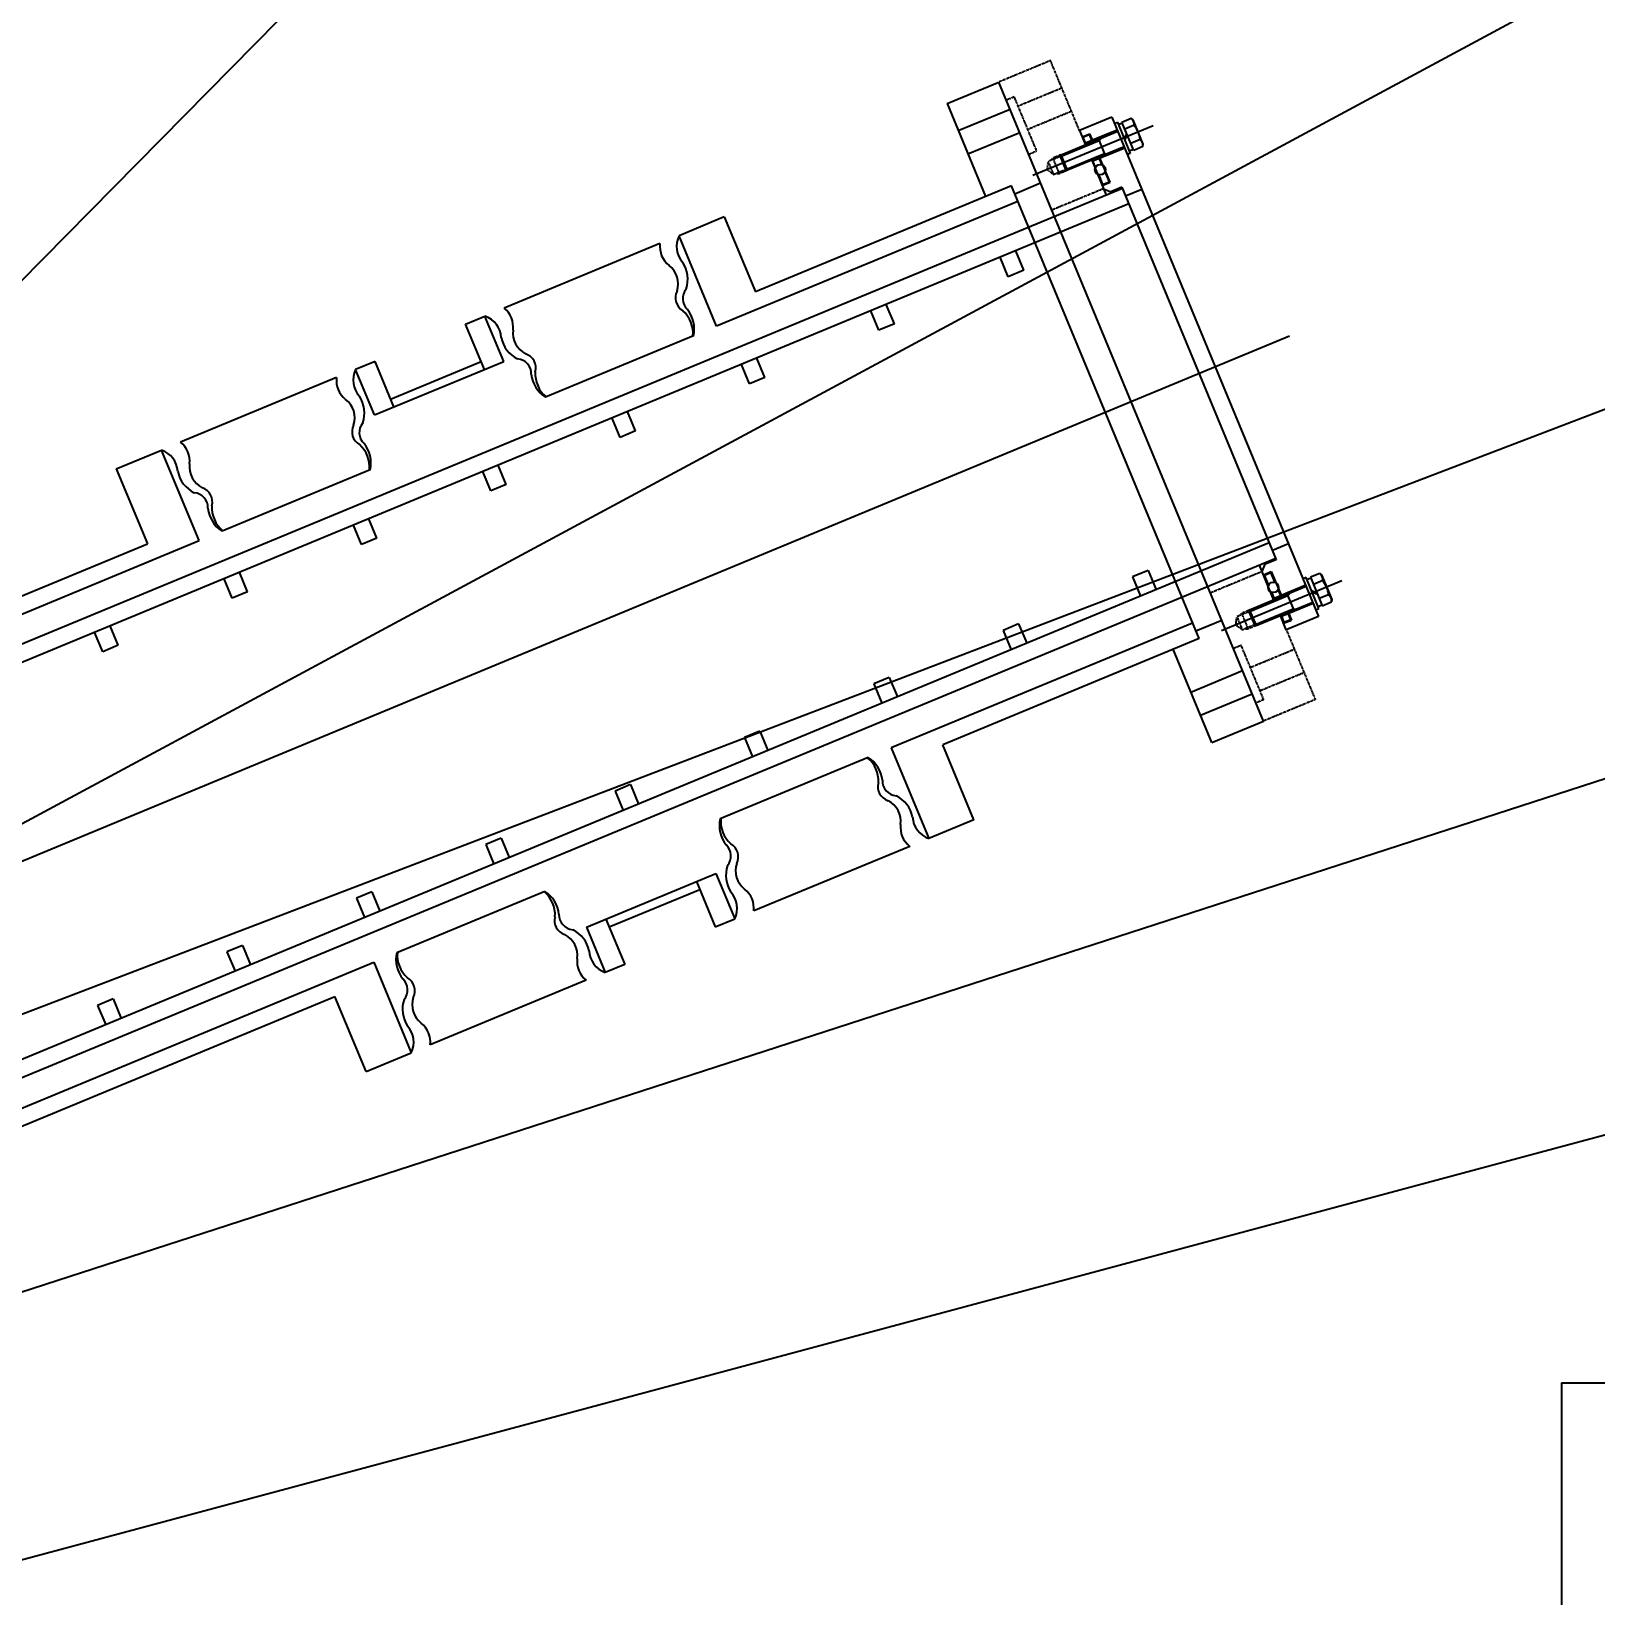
# Model space of a CAD drawing. Header units: millimetres. Extents: x -4562 to 17216, y -5211 to 6025.
# Drawn here: x 3429 to 4547, y 893 to 2010 of the extents above; entities that cross this region are included whole.
import ezdxf
from ezdxf.lldxf.tags import DXFTag

# ---------------------------------------------------------------- set-up
doc = ezdxf.new("R2010")
doc.units = ezdxf.units.MM
doc.linetypes.add('PHANTOM1', pattern=[0.8, 0.45, -0.05, 0.1, -0.05, 0.1, -0.05])
for name, color, linetype in [('C', 1, 'CENTER'), ('D', 6, 'HIDDEN'), ('E', 4, 'PHANTOM1'), ('F', 3, 'Continuous'), ('VV', 4, 'PHANTOM'), ('도면층3', 3, 'Continuous')]:
    doc.layers.add(name, color=color, linetype=linetype)
doc.styles.add('s', font='romans.shx', dxfattribs={"width": 0.75, "oblique": 10, "bigfont": 'whgtxt.shx'})
doc.styles.get("Standard").update_dxf_attribs({"font": 'txt.shx', "bigfont": 'whgtxt.shx'})
tags = doc.linetypes.add('CENTER', pattern=[50.8, 31.75, -6.35, 6.35, -6.35]).pattern_tags.tags
tags[10:11] = [DXFTag(74, 4), DXFTag(75, 0), DXFTag(340, '0'), DXFTag(46, 1.0), DXFTag(50, 0.0), DXFTag(44, 0.0), DXFTag(45, 0.0)]
tags[8:9] = [DXFTag(74, 4), DXFTag(75, 0), DXFTag(340, '0'), DXFTag(46, 1.0), DXFTag(50, 0.0), DXFTag(44, 0.0), DXFTag(45, 0.0)]
tags[6:7] = [DXFTag(74, 4), DXFTag(75, 0), DXFTag(340, '0'), DXFTag(46, 1.0), DXFTag(50, 0.0), DXFTag(44, 0.0), DXFTag(45, 0.0)]
tags[4:5] = [DXFTag(74, 4), DXFTag(75, 0), DXFTag(340, '0'), DXFTag(46, 1.0), DXFTag(50, 0.0), DXFTag(44, 0.0), DXFTag(45, 0.0)]
tags = doc.linetypes.add('HIDDEN', pattern=[3, 2, -1]).pattern_tags.tags
tags[6:7] = [DXFTag(74, 4), DXFTag(75, 0), DXFTag(340, '0'), DXFTag(46, 1.0), DXFTag(50, 0.0), DXFTag(44, 0.0), DXFTag(45, 0.0)]
tags[4:5] = [DXFTag(74, 4), DXFTag(75, 0), DXFTag(340, '0'), DXFTag(46, 1.0), DXFTag(50, 0.0), DXFTag(44, 0.0), DXFTag(45, 0.0)]
tags = doc.linetypes.add('PHANTOM', pattern=[17.5, 10, -1.5, 1.5, -1.5, 1.5, -1.5]).pattern_tags.tags
tags[14:15] = [DXFTag(74, 4), DXFTag(75, 0), DXFTag(340, '0'), DXFTag(46, 1.0), DXFTag(50, 0.0), DXFTag(44, 0.0), DXFTag(45, 0.0)]
tags[12:13] = [DXFTag(74, 4), DXFTag(75, 0), DXFTag(340, '0'), DXFTag(46, 1.0), DXFTag(50, 0.0), DXFTag(44, 0.0), DXFTag(45, 0.0)]
tags[10:11] = [DXFTag(74, 4), DXFTag(75, 0), DXFTag(340, '0'), DXFTag(46, 1.0), DXFTag(50, 0.0), DXFTag(44, 0.0), DXFTag(45, 0.0)]
tags[8:9] = [DXFTag(74, 4), DXFTag(75, 0), DXFTag(340, '0'), DXFTag(46, 1.0), DXFTag(50, 0.0), DXFTag(44, 0.0), DXFTag(45, 0.0)]
tags[6:7] = [DXFTag(74, 4), DXFTag(75, 0), DXFTag(340, '0'), DXFTag(46, 1.0), DXFTag(50, 0.0), DXFTag(44, 0.0), DXFTag(45, 0.0)]
tags[4:5] = [DXFTag(74, 4), DXFTag(75, 0), DXFTag(340, '0'), DXFTag(46, 1.0), DXFTag(50, 0.0), DXFTag(44, 0.0), DXFTag(45, 0.0)]
doc.dimstyles.new('AM_ISO$2', dxfattribs={"dimtxt": 3, "dimasz": 2.5, "dimexe": 1, "dimexo": 1, "dimgap": 1, "dimtad": 1, "dimdsep": 46, "dimtxsty": 's', "dimcen": 0, "dimclrd": 4, "dimclre": 4, "dimclrt": 3, "dimazin": 2, "dimtp": 0.1, "dimtm": 0.1, "dimtfac": 0.71, "dimtmove": 0, "dimatfit": 3, "dimfxl": 1, "dimlwd": 25, "dimlwe": 25, "dimarcsym": 0})
doc.dimstyles.new('ISO-25', dxfattribs={"dimscale": 30, "dimtxt": 2.5, "dimasz": 2.5, "dimexe": 1.25, "dimexo": 0.625, "dimtad": 1, "dimtoh": 1, "dimrnd": 0.005, "dimtxsty": 'Standard', "dimcen": 0, "dimazin": 2, "dimtfac": 1, "dimtmove": 0, "dimatfit": 3, "dimfxl": 1, "dimarcsym": 0})

# ---------------------------------------------------------------- blocks, each defined once
blk = doc.blocks.new('Mm_Port_Cassette_Top')
for p, q in [((25, 193), (0, 193)), ((0, 193), (0, 182)), ((25, 193), (25, -193)), ((-19.7, 181.1), (-18.8, 182)), ((-19.7, 170.9), (-19.7, 181.1)), ((-18.8, 182), (25, 182)), ((-18.8, 170), (-18.8, 182)), ((0, 188), (6, 188)), ((0.5, 182), (0.5, 187.5)), ((5.5, 187.5), (0.5, 187.5, 0)), ((5.5, 183), (0.5, 183)), ((5.5, 182, 0), (5.5, 187.5, 0)), ((6, 182, 0), (6, 188, 0)), ((25, 183), (6, 183)), ((10.3, 170), (10.3, 182)), ((25, 188), (27.3, 188)), ((27.3, 188), (27.3, 164)), ((27.3, 186.3), (30.3, 186.3)), ((30.3, 187), (37.5, 187)), ((30.3, 165), (30.3, 187)), ((37.5, 181.5), (30.3, 181.5)), ((38.3, 185.5), (37.5, 187)), ((38.3, 166.5), (38.3, 185.5)), ((-18.8, 170), (-19.7, 170.9)), ((25, 170), (-18.8, 170)), ((0, 170), (0, 143)), ((0.5, 164.7), (0.5, 170)), ((5.5, 169), (0.5, 169)), ((5.5, 164.7), (5.5, 170)), ((6, 150.5), (6, 170)), ((25, 169), (6, 169)), ((27.3, 175), (30.3, 178)), ((27.3, 174), (30.3, 177)), ((37.5, 170.5), (30.3, 170.5)), ((0.5, 164.7), (1, 164.7, 0)), ((0.5, 158.3), (1, 158.3, 0)), ((0.5, 158.3), (0.5, 151)), ((5.5, 164.7), (5, 164.7, 0)), ((5.5, 158.3), (5, 158.3, 0)), ((5.5, 158.3), (5.5, 151)), ((27.3, 164), (25, 164)), ((30.3, 165.7), (27.3, 165.7)), ((37.5, 165), (30.3, 165)), ((37.5, 165), (38.3, 166.5)), ((0, 150.5), (6, 150.5)), ((0, 148), (4, 144)), ((0.5, 151), (5.5, 151)), ((12.5, 143), (-2058, 143)), ((12.5, 144), (4, 144)), ((4, 144), (4, 143)), ((12.5, 144), (12.5, -144)), ((25, 137), (12.5, 137)), ((12.5, 131), (-2040.2, 131)), ((-787, 116), (-787, 131)), ((-775, 116), (-775, 131)), ((-687, 116), (-687, 131)), ((-675, 116), (-675, 131)), ((-587, 116), (-587, 131)), ((-575, 116), (-575, 131)), ((-487, 116), (-487, 131)), ((-475, 116), (-475, 131)), ((-387, 116), (-387, 131)), ((-375, 116), (-375, 131)), ((-287, 116), (-287, 131)), ((-275, 116), (-275, 131)), ((-187, 116), (-187, 131)), ((-175, 116), (-175, 131)), ((-87, 116), (-87, 131)), ((-75, 116), (-75, 131)), ((-775, 116), (-787, 116)), ((-675, 116), (-687, 116)), ((-575, 116), (-587, 116)), ((-475, 116), (-487, 116)), ((-375, 116), (-387, 116)), ((-275, 116), (-287, 116)), ((-175, 116), (-187, 116)), ((-75, 116), (-87, 116)), ((-875, -116), (-887, -116)), ((-887, -116), (-887, -131)), ((-875, -116), (-875, -131)), ((-775, -116), (-787, -116)), ((-787, -116), (-787, -131)), ((-775, -116), (-775, -131)), ((-675, -116), (-687, -116)), ((-687, -116), (-687, -131)), ((-675, -116), (-675, -131)), ((-575, -116), (-587, -116)), ((-587, -116), (-587, -131)), ((-575, -116), (-575, -131)), ((-475, -116), (-487, -116)), ((-487, -116), (-487, -131)), ((-475, -116), (-475, -131)), ((-375, -116), (-387, -116)), ((-387, -116), (-387, -131)), ((-375, -116), (-375, -131)), ((-275, -116), (-287, -116)), ((-287, -116), (-287, -131)), ((-275, -116), (-275, -131)), ((-175, -116), (-187, -116)), ((-187, -116), (-187, -131)), ((-175, -116), (-175, -131)), ((-75, -116), (-87, -116)), ((-87, -116), (-87, -131)), ((-75, -116), (-75, -131)), ((12.5, -131), (-1759.2, -131)), ((12.5, -143), (-1783, -143)), ((0, -170), (0, -143)), ((0, -148), (4, -144)), ((4, -144), (4, -143)), ((12.5, -144), (4, -144)), ((25, -137), (12.5, -137)), ((0, -150.5), (6, -150.5)), ((0.5, -158.3), (0.5, -151)), ((0.5, -151), (5.5, -151)), ((5.5, -158.3), (5.5, -151)), ((6, -150.5), (6, -170)), ((0.5, -158.3), (1, -158.3, 0)), ((0.5, -164.7), (0.5, -170)), ((0.5, -164.7), (1, -164.7, 0)), ((5.5, -158.3), (5, -158.3, 0)), ((5.5, -164.7), (5, -164.7, 0)), ((5.5, -164.7), (5.5, -170)), ((27.3, -164), (25, -164)), ((27.3, -188), (27.3, -164)), ((30.3, -165.7), (27.3, -165.7)), ((30.3, -165), (30.3, -187)), ((37.5, -165), (30.3, -165)), ((37.5, -165), (38.3, -166.5)), ((38.3, -166.5), (38.3, -185.5)), ((-18.8, -170), (-19.7, -170.9)), ((-19.7, -170.9), (-19.7, -181.1)), ((-18.8, -170), (-18.8, -182)), ((25, -170), (-18.8, -170)), ((5.5, -169), (0.5, -169)), ((25, -169), (6, -169)), ((10.3, -170), (10.3, -182)), ((27.3, -174), (30.3, -177)), ((27.3, -175), (30.3, -178)), ((37.5, -170.5), (30.3, -170.5)), ((-19.7, -181.1), (-18.8, -182)), ((-18.8, -182), (25, -182)), ((0, -193), (0, -182)), ((0, -188), (6, -188)), ((0.5, -182), (0.5, -187.5)), ((5.5, -183), (0.5, -183)), ((5.5, -187.5), (0.5, -187.5, 0)), ((5.5, -182, 0), (5.5, -187.5, 0)), ((6, -182, 0), (6, -188, 0)), ((25, -183), (6, -183)), ((25, -188), (27.3, -188)), ((27.3, -186.3), (30.3, -186.3)), ((37.5, -181.5), (30.3, -181.5)), ((30.3, -187), (37.5, -187)), ((38.3, -185.5), (37.5, -187)), ((25, -193), (0, -193))]:
    blk.add_line(p, q)
for centre in [(3, 161.5), (3, -161.5)]:
    blk.add_circle(centre, 3.75)
for centre, radius, start, end in [((33.4, 184.2), 4.85, 325.591, 34.409), ((19.3, 176), 19, 343.2199, 16.7801), ((33.4, 167.8), 4.85, 325.591, 34.409), ((33.4, -167.8), 4.85, 325.591, 34.409), ((19.3, -176), 19, 343.2199, 16.7801), ((33.4, -184.2), 4.85, 325.591, 34.409)]:
    blk.add_arc(centre, radius, start, end)
at = {"layer": 'C'}
for p, q in [((50, 176), (-43.1, 176)), ((50, -176), (-43.1, -176))]:
    blk.add_line(p, q, dxfattribs=at)
at = {"layer": 'E'}
for p, q in [((-31.9, 176), (-29, 181.1)), ((-29, 170.9), (-29, 181.1)), ((-19.7, 181.1), (-29, 181.1)), ((-26.6, 181.1), (-25, 182)), ((-25, 170), (-25, 182)), ((-18.8, 182), (-25, 182)), ((-31.9, 176), (-29, 170.9)), ((-19.7, 170.9), (-29, 170.9)), ((-26.6, 170.9), (-25, 170)), ((-18.8, 170), (-25, 170)), ((-31.9, -176), (-29, -170.9)), ((-31.9, -176), (-29, -181.1)), ((-29, -170.9), (-29, -181.1)), ((-19.7, -170.9), (-29, -170.9)), ((-26.6, -170.9), (-25, -170)), ((-25, -170), (-25, -182)), ((-18.8, -170), (-25, -170)), ((-19.7, -181.1), (-29, -181.1)), ((-26.6, -181.1), (-25, -182)), ((-18.8, -182), (-25, -182))]:
    blk.add_line(p, q, dxfattribs=at)
at = {"layer": 'F'}
for p, q in [((-19.7, 181.1), (10.3, 181.1)), ((10.3, 181.1), (11.9, 182)), ((-19.7, 170.9), (10.3, 170.9)), ((10.3, 170.9), (11.9, 170)), ((-19.7, -170.9), (10.3, -170.9)), ((10.3, -170.9), (11.9, -170)), ((-19.7, -181.1), (10.3, -181.1)), ((10.3, -181.1), (11.9, -182))]:
    blk.add_line(p, q, dxfattribs=at)
blk = doc.blocks.new('*D145')
at = {"color": 0, "lineweight": -2}
for p, q in [((12836, 4142.8), (13614.6, 2418.5)), ((13530.8, 2421.8), (4553.5, -1631.6)), ((3722, 27.7), (4500.6, -1696.7))]:
    blk.add_line(p, q, dxfattribs=at)
at = {"color": 0}
for points in [[(13525.7, 2433.2), (13536, 2410.4), (13599.2, 2452.6)], [(4548.3, -1620.2), (4558.6, -1643), (4485.1, -1662.5)]]:
    blk.add_solid(points, dxfattribs=at)
at = {"layer": 'Defpoints', "color": 0}
for p in [(12828.3, 4159.9), (3714.3, 44.7), (4485.1, -1662.5)]:
    blk.add_point(p, dxfattribs=at)
at = {"color": 0, "insert": (9019, 446.3), "char_height": 75, "attachment_point": 5, "rotation": 24.3}
blk.add_mtext('10000', dxfattribs=at)
blk = doc.blocks.new('*D146')
at = {"color": 0, "lineweight": -2}
for p, q in [((13099.5, 3496.5), (13750.9, 1735.5)), ((13667.5, 1744.7), (4429.5, -1672.6)), ((3720.8, 27.2), (4372.2, -1733.8))]:
    blk.add_line(p, q, dxfattribs=at)
at = {"color": 0}
for points in [[(13663.2, 1756.4), (13671.9, 1732.9), (13737.9, 1770.7)], [(4425.2, -1660.9), (4433.8, -1684.3), (4359.2, -1698.6)]]:
    blk.add_solid(points, dxfattribs=at)
at = {"layer": 'Defpoints', "color": 0}
for p in [(13093, 3514), (3714.3, 44.7), (4359.2, -1698.6)]:
    blk.add_point(p, dxfattribs=at)
at = {"color": 0, "insert": (9026.8, 94.7), "char_height": 75, "attachment_point": 5, "rotation": 20.3}
blk.add_mtext('9999,83', dxfattribs=at)
blk = doc.blocks.new('*D147')
at = {"color": 0, "lineweight": -2}
for p, q in [((12510, 4802.1), (11851.4, 6025.3)), ((3130.5, 1287.1), (11803.1, 5956.7)), ((3705.4, 61.3), (3046.7, 1284.5))]:
    blk.add_line(p, q, dxfattribs=at)
at = {"color": 0}
for points in [[(11797.2, 5967.7), (11809, 5945.7), (11869.1, 5992.3)], [(3124.6, 1298.1), (3136.5, 1276), (3064.5, 1251.5)]]:
    blk.add_solid(points, dxfattribs=at)
at = {"layer": 'Defpoints', "color": 0}
for p in [(11869.1, 5992.3), (12518.9, 4785.5), (3714.3, 44.7)]:
    blk.add_point(p, dxfattribs=at)
at = {"color": 0, "insert": (7437.2, 3676.9), "char_height": 75, "attachment_point": 5, "rotation": 28.3}
blk.add_mtext('9999,83', dxfattribs=at)
blk = doc.blocks.new('*D151')
at = {"color": 0, "lineweight": -2}
blk.add_line((2555.8, 925.8), (2389.8, 481.8), dxfattribs=at)
blk.add_arc((2209.7, 0), 551.9, 7.7924, 61.7076, dxfattribs=at)
at = {"color": 0}
for points in [[(2466.1, 474.6), (2476.4, 497.3), (2402.9, 516.9)], [(2768.9, 75.7), (2744, 74), (2761.5, 0)]]:
    blk.add_solid(points, dxfattribs=at)
at = {"layer": 'Defpoints', "color": 0}
for p in [(2584.1, 1001.4), (2562.4, 943.3), (2717, 217.1), (0, 0), (6816.1, 0)]:
    blk.add_point(p, dxfattribs=at)
at = {"color": 0, "insert": (2714.5, 350.2), "char_height": 75, "attachment_point": 5, "rotation": 304.75}
blk.add_mtext('69,5°', dxfattribs=at)
blk = doc.blocks.new('*D153')
at = {"layer": 'D', "color": 4, "lineweight": 25}
blk.add_line((13177.5, 3545.3), (13817.5, 3782), dxfattribs=at)
blk.add_arc((3714.3, 44.7), 10737.3, 20.76691, 23.83309, dxfattribs=at)
at = {"layer": 'D', "color": 4}
for points in [[(13522.7, 4377.5), (13549.3, 4389.4), (13500.3, 4463.3)], [(13767.7, 3857), (13740.3, 3846.7), (13784.7, 3769.9)]]:
    blk.add_solid(points, dxfattribs=at)
at = {"layer": 'Defpoints', "color": 0}
for p in [(14488.2, 4909.4), (13695.3, 4003.2), (13144.6, 3533.1), (603, -1106.1), (-1447.7, -2286)]:
    blk.add_point(p, dxfattribs=at)
at = {"layer": 'D', "color": 3, "insert": (13729.5, 4152.3), "char_height": 105, "attachment_point": 5, "rotation": 292.3, "style": 's'}
blk.add_mtext('4°', dxfattribs=at)
blk = doc.blocks.new('*D154')
at = {"layer": 'D', "color": 4, "lineweight": 25}
blk.add_line((12598, 4828.1), (13199.3, 5151.9), dxfattribs=at)
blk.add_arc((3714.3, 44.7), 10737.5, 24.7669, 27.8331, dxfattribs=at)
at = {"layer": 'D', "color": 4}
for points in [[(13196.7, 5051.2), (13222.5, 5064.9), (13168.4, 5135.3)], [(13477.5, 4549.1), (13450.9, 4536.9), (13500.5, 4463.4)]]:
    blk.add_solid(points, dxfattribs=at)
at = {"layer": 'Defpoints', "color": 0}
for p in [(14488.2, 4909.4), (12567.2, 4811.5), (13395, 4689.9), (-1447.7, -2286), (-1128.2, -2562.7)]:
    blk.add_point(p, dxfattribs=at)
at = {"layer": 'D', "color": 3, "insert": (13418.8, 4841), "char_height": 105, "attachment_point": 5, "rotation": 296.3, "style": 's'}
blk.add_mtext('4°', dxfattribs=at)

msp = doc.modelspace()

# ---------------------------------------------------------------- linework, layer by layer
at = {"color": 5}
for q in [(12518.899, 4785.545), (12828.312, 4159.889), (13093.005, 3514.042)]:
    msp.add_line((0, 0), q, dxfattribs=at)
at = {"layer": 'C'}
msp.add_line((2389.154, 989.62), (4327.93, 1792.687), dxfattribs=at)
at = {"layer": 'E'}
for p, q in [((4157.171, 1989.307), (4120.216, 1974)), ((4177.836, 1939.418), (4157.171, 1989.307)), ((4133.795, 1956.895), (4165.207, 1969.906)), ((4131.116, 1963.362), (4125.573, 1961.066)), ((4131.116, 1963.362), (4147.189, 1924.559)), ((4140.684, 1940.265), (4172.095, 1953.276)), ((4147.189, 1924.559), (4141.646, 1922.263)), ((4195.056, 1897.843), (4158.101, 1882.536)), ((4308.331, 1624.375), (4271.376, 1609.068)), ((4325.552, 1582.8), (4346.216, 1532.911)), ((4293.374, 1571.637), (4287.831, 1569.341)), ((4309.447, 1532.834), (4293.374, 1571.637)), ((4299.88, 1555.931), (4331.292, 1568.942)), ((4306.768, 1539.301), (4338.18, 1552.312)), ((4309.447, 1532.834), (4303.904, 1530.538)), ((4346.216, 1532.911), (4309.261, 1517.604))]:
    msp.add_line(p, q, dxfattribs=at)
at = {"layer": 'VV', "color": 4, "linetype": 'PHANTOM'}
for p, q in [((4083.26, 1958.693), (4120.216, 1974)), ((4309.261, 1517.604), (4120.216, 1974)), ((4083.26, 1958.693), (4110.814, 1892.173)), ((4091.297, 1939.291), (4128.252, 1954.599)), ((4098.185, 1922.661), (4135.14, 1937.969)), ((4129.291, 1899.827), (3946.363, 1824.056)), ((4263.23, 1576.469), (4129.291, 1899.827)), ((4131.587, 1894.284), (4150.065, 1901.937)), ((4133.883, 1888.741), (3918.62, 1799.575)), ((3924.167, 1877.641), (3891.832, 1864.247)), ((3924.167, 1877.641), (3946.363, 1824.056)), ((3878.245, 1858.619), (3766.837, 1812.472)), ((3918.62, 1799.575), (3891.832, 1864.247)), ((3739.392, 1801.104), (3753.25, 1806.844)), ((3752.785, 1768.768), (3739.392, 1801.104)), ((3766.644, 1774.509), (3753.25, 1806.844)), ((3902.189, 1792.77), (3796.468, 1748.978)), ((3674.72, 1774.316), (3660.862, 1768.576)), ((3674.256, 1736.24), (3660.862, 1768.576)), ((3674.256, 1736.24), (3766.644, 1774.509)), ((3688.114, 1741.98), (3674.72, 1774.316)), ((3685.818, 1747.524), (3750.489, 1774.312)), ((3647.275, 1762.948), (3535.867, 1716.801)), ((3489.944, 1697.78), (3522.28, 1711.173)), ((3549.068, 1646.502), (3522.28, 1711.173)), ((3489.944, 1697.78), (3512.14, 1644.195)), ((3671.219, 1697.099), (3565.498, 1653.308)), ((2514.836, 1231.098), (3512.14, 1644.195)), ((2520.098, 1220.289), (3549.068, 1646.502)), ((4258.638, 1587.556), (4043.374, 1498.391)), ((4260.934, 1582.013), (4279.412, 1589.666)), ((4263.23, 1576.469), (4080.302, 1500.698)), ((4272.306, 1502.296), (4244.753, 1568.816)), ((4257.381, 1538.328), (4294.337, 1553.635)), ((4264.27, 1521.698), (4301.225, 1537.005)), ((4272.306, 1502.296), (4309.261, 1517.604)), ((4043.374, 1498.391), (4070.162, 1433.719)), ((4102.498, 1447.113), (4080.302, 1500.698)), ((4026.944, 1491.585), (3921.223, 1447.794)), ((4102.498, 1447.113), (4070.162, 1433.719)), ((4056.575, 1428.091), (3945.167, 1381.944)), ((3825.798, 1370.384), (3918.186, 1408.652)), ((3918.186, 1408.652), (3931.58, 1376.316)), ((3841.953, 1370.581), (3906.624, 1397.369)), ((3904.328, 1402.912), (3917.722, 1370.576)), ((3795.974, 1395.914), (3690.253, 1352.123)), ((3839.657, 1376.124), (3853.05, 1343.788)), ((3917.722, 1370.576), (3931.58, 1376.316)), ((3825.798, 1370.384), (3839.192, 1338.048)), ((2644.853, 919.104), (3673.822, 1345.317)), ((3673.822, 1345.317), (3700.61, 1280.646)), ((3853.05, 1343.788), (3839.192, 1338.048)), ((3825.605, 1332.42), (3714.197, 1286.274)), ((2648.775, 907.74), (3646.079, 1320.837)), ((3668.275, 1267.252), (3646.079, 1320.837)), ((3668.275, 1267.252), (3700.61, 1280.646)), ((4522, 1045), (4602, 1045)), ((4522, 1045), (4522, 794.268))]:
    msp.add_line(p, q, dxfattribs=at)
for centre, radius, start, end in [((3895.361, 1856.573), 17.238, 173.185499, 231.841754), ((3907.346, 1856.733), 17.238, 154.158246, 221.841754), ((3876.364, 1833.254), 21.739, 341.021104, 33.439438), ((3874.575, 1829.823), 16.639, 341.990125, 52.470417), ((3899.811, 1819.869), 10.57, 152.934888, 240.211968), ((3905.225, 1819.297), 10.789, 140.325913, 226.668202), ((3756.18, 1798.923), 17.238, 353.158246, 51.814501), ((3880.192, 1794.521), 21.635, 354.861983, 48.385031), ((3881.222, 1797.716), 21.543, 346.725469, 39.600417), ((3747.593, 1790.561), 17.238, 3.158246, 70.841754), ((3786.102, 1795.867), 21.739, 191.560562, 243.978896), ((3789.793, 1794.706), 16.639, 172.529583, 243.009875), ((3778.987, 1769.822), 10.57, 344.788032, 72.065112), ((3676.376, 1761.062), 17.238, 154.158246, 221.841754), ((3775.564, 1765.589), 10.789, 358.331798, 84.674087), ((3810.784, 1765.771), 21.635, 176.614969, 230.138017), ((3664.391, 1760.903), 17.238, 173.185499, 231.841754), ((3807.796, 1767.302), 21.543, 185.399583, 238.274531), ((3643.605, 1734.153), 16.639, 341.990125, 52.470417), ((3645.394, 1737.584), 21.739, 341.021104, 33.439438), ((3668.841, 1724.198), 10.57, 152.934888, 240.211968), ((3674.255, 1723.626), 10.789, 140.325913, 226.668202), ((3516.623, 1694.89), 17.238, 3.158246, 70.841754), ((3525.21, 1703.252), 17.238, 353.158246, 51.814501), ((3649.222, 1698.85), 21.635, 354.861983, 48.385031), ((3650.252, 1702.045), 21.543, 346.725469, 39.600417), ((3558.823, 1699.035), 16.639, 172.529583, 243.009875), ((3555.132, 1700.196), 21.739, 191.560562, 243.978896), ((3544.594, 1669.918), 10.789, 358.331798, 84.674087), ((3548.017, 1674.151), 10.57, 344.788032, 72.065112), ((3576.826, 1671.631), 21.543, 185.399583, 238.274531), ((3579.814, 1670.1), 21.635, 176.614969, 230.138017), ((4012.628, 1474.792), 21.635, 356.614969, 50.138017), ((4015.616, 1473.261), 21.543, 5.399583, 58.274531), ((4047.848, 1474.974), 10.789, 178.331798, 264.674087), ((4044.425, 1470.741), 10.57, 164.788032, 252.065112), ((4037.31, 1444.696), 21.739, 11.560562, 63.978896), ((4033.619, 1445.857), 16.639, 352.529583, 63.009875), ((3942.19, 1442.847), 21.543, 166.725469, 219.600417), ((3943.22, 1446.042), 21.635, 174.861983, 228.385031), ((4067.232, 1441.641), 17.238, 173.158246, 231.814501), ((4075.819, 1450.003), 17.238, 183.158246, 250.841754), ((3918.187, 1421.267), 10.789, 320.325913, 46.668202), ((3923.601, 1420.694), 10.57, 332.934888, 60.211968), ((3947.048, 1407.309), 21.739, 161.021104, 213.439438), ((3948.837, 1410.74), 16.639, 161.990125, 232.470417), ((3928.051, 1383.99), 17.238, 353.185499, 51.841754), ((3781.658, 1379.121), 21.635, 356.614969, 50.138017), ((3784.646, 1377.59), 21.543, 5.399583, 58.274531), ((3916.066, 1383.83), 17.238, 334.158246, 41.841754), ((3813.455, 1375.07), 10.57, 164.788032, 252.065112), ((3816.878, 1379.303), 10.789, 178.331798, 264.674087), ((3802.649, 1350.187), 16.639, 352.529583, 63.009875), ((3806.34, 1349.025), 21.739, 11.560562, 63.978896), ((3711.22, 1347.176), 21.543, 166.725469, 219.600417), ((3712.25, 1350.372), 21.635, 174.861983, 228.385031), ((3844.849, 1354.332), 17.238, 183.158246, 250.841754), ((3836.262, 1345.97), 17.238, 173.158246, 231.814501), ((3687.217, 1325.596), 10.789, 320.325913, 46.668202), ((3692.631, 1325.023), 10.57, 332.934888, 60.211968), ((3716.078, 1311.638), 21.739, 161.021104, 213.439438), ((3717.867, 1315.069), 16.639, 161.990125, 232.470417), ((3685.096, 1288.16), 17.238, 334.158246, 41.841754), ((3697.081, 1288.319), 17.238, 353.185499, 51.841754)]:
    msp.add_arc(centre, radius, start, end, dxfattribs=at)

# ---------------------------------------------------------------- block references
at = {"rotation": 22.5}
msp.add_blockref('Mm_Port_Cassette_Top', (4251.694, 1761.109), dxfattribs=at)

# ---------------------------------------------------------------- dimensions: what is measured, and where the dimension line sits
for p1, p2, distance, picture, middle in [((3714.2796, 44.7457), (12518.8993, 4785.5449), 1370.5622, '*D147', (7437.1915, 3676.9241)), ((12828.312, 4159.889), (3714.28, 44.746), 1873.211, '*D145', (9019.001, 446.333)), ((13093.0051, 3514.0416), (3714.2796, 44.7457), 1858.8037, '*D146', (9026.8441, 94.6603))]:
    dim = msp.add_aligned_dim(p1=p1, p2=p2, distance=distance, dimstyle='ISO-25')
    dim.commit()
    dim.dimension.update_dxf_attribs({"geometry": picture, "text_midpoint": middle})
dim = msp.add_angular_dim_2l(base=(2717.04, 217.115), line1=((0, 0), (6816.078, 0)), line2=((2584.075, 1001.426), (2562.353, 943.328)), dimstyle='ISO-25')
dim.commit()
dim.dimension.update_dxf_attribs({"geometry": '*D151', "text_midpoint": (2714.464, 350.197)})
at = {"layer": 'D'}
for base, line1, line2, picture, middle in [((13395.05, 4689.92), ((-1128.187, -2562.654), (12567.164, 4811.533)), ((14488.242, 4909.376), (-1447.72, -2285.987)), '*D154', (13418.789, 4841.013)), ((13695.28, 4003.222), ((14488.242, 4909.376), (-1447.72, -2285.987)), ((603.047, -1106.134), (13144.634, 3533.14)), '*D153', (13729.503, 4152.288))]:
    dim = msp.add_angular_dim_2l(base=base, line1=line1, line2=line2, dimstyle='AM_ISO$2', override={"dimscale": 35, "dimarcsym": 1}, dxfattribs=at)
    dim.commit()
    dim.dimension.update_dxf_attribs({"geometry": picture, "text_midpoint": middle})

# ---------------------------------------------------------------- leaders
at = {"layer": '도면층3', "color": 0}
msp.add_leader([(2571.945, 968.982), (4362.574, 2786.584)], dimstyle='ISO-25', override={"dimscale": 30, "dimexe": 1, "dimexo": 0, "dimgap": 1, "dimclrd": 3, "dimclre": 3, "dimatfit": 0}, dxfattribs=at)

doc.saveas('drawing.dxf')
